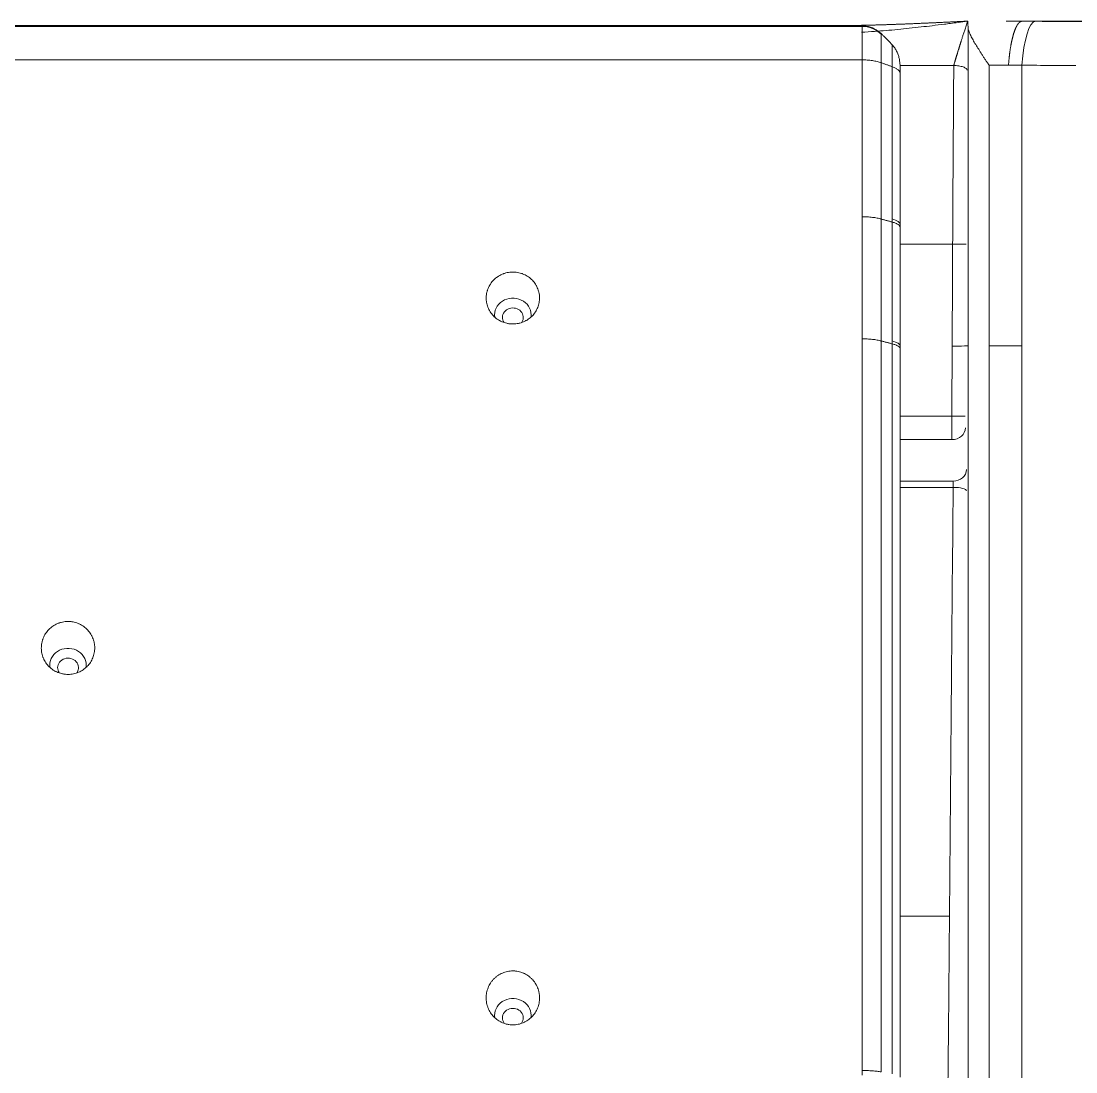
# Model space of a CAD drawing. Header units: millimetres. Extents: x 70151 to 230897, y 35202 to 113211.
# Drawn here: x 171917.25 to 171956.53, y 68757.68 to 68796.82 of the extents above; entities that cross this region are included whole.
import ezdxf

# ---------------------------------------------------------------- set-up
doc = ezdxf.new("R2010")
doc.units = ezdxf.units.MM
doc.header["$LTSCALE"] = 50
doc.layers.add('2-con', color=2, linetype='Continuous')
doc.layers.add('mark-B', color=2, linetype='Continuous', lineweight=20)

# ---------------------------------------------------------------- blocks, each defined once
blk = doc.blocks.new('무풍1way 일반')
at = {"layer": 'mark-B'}
for p, q in [((-442.515, -467.083), (-440.676, -467.083)), ((-442.515, -467.083), (-440.676, -467.083)), ((-442.652, -483.05), (-440.674, -483.05)), ((-442.652, -483.05), (-440.674, -483.05)), ((-442.649, -483.278), (-440.671, -483.278)), ((-442.649, -483.278), (-440.671, -483.278)), ((-442.606, -484.828), (-440.669, -484.828)), ((-442.606, -484.828), (-440.669, -484.828)), ((-442.603, -485.705), (-440.667, -485.705)), ((-442.603, -485.705), (-440.667, -485.705)), ((-443.207, -488.316), (-443.117, -488.317)), ((-443.207, -488.316), (-443.117, -488.317)), ((-440.679, -492.112), (-442.633, -492.112)), ((-440.679, -492.112), (-442.633, -492.112)), ((-442.673, -498.766), (-440.667, -498.766)), ((-442.673, -498.766), (-440.667, -498.766)), ((-439.258, -500.218), (-439.258, -500.239)), ((-439.258, -500.218), (439.258, -500.218)), ((-439.258, -500.239), (439.258, -500.239))]:
    blk.add_line(p, q, dxfattribs=at)
blk.add_arc((-439.258, -499.235), 1.004, 233.9129, 270, dxfattribs=at)
for centre, major_axis, ratio, start_param, end_param in [((-426.253, -463.291), (0.387, 0), 0.913545, 2.546164, 6.283185), ((-426.253, -463.291), (0.387, 0), 0.913545, 0, 0.595424), ((-426.253, -463.388), (-0.681, 0), 0.913545, 0, 3.286696), ((-426.253, -463.388), (-0.681, 0), 0.913545, 6.152808, 6.283185), ((-409.685, -476.335), (0.387, 0), 0.913545, 2.579156, 6.283185), ((-409.685, -476.335), (0.387, 0), 0.913545, 0, 0.552333), ((-409.685, -476.432), (-0.681, 0), 0.913545, 0, 3.280513), ((-409.685, -476.432), (-0.681, 0), 0.913545, 6.164688, 6.283185), ((-442.652, -482.924), (-0.502, 0.005), 0.251436, 0.018033, 1.573065), ((-442.652, -482.924), (-0.502, 0.005), 0.251436, 0.018033, 1.573065), ((-442.649, -483.721), (-0.502, -0.014), 0.882211, 4.687531, 6.246111), ((-442.649, -483.721), (-0.502, -0.014), 0.882211, 4.687531, 6.246111), ((-442.606, -485.271), (-0.502, -0.014), 0.882212, 4.687615, 6.246111), ((-442.606, -485.271), (-0.502, -0.014), 0.882212, 4.687615, 6.246111), ((-442.603, -485.71), (-0.502, 0.002), 0.008728, 4.712428, 6.265731), ((-442.603, -485.71), (-0.502, 0.002), 0.008728, 4.712428, 6.265731), ((-442.615, -488.319), (-0.502, 0.002), 0.008728, 4.71243, 6.265731), ((-442.615, -488.319), (-0.502, 0.002), 0.008728, 4.71243, 6.265731), ((-439.675, -488.316), (1.004, 0), 0.26578, 3.141593, 3.926986), ((-426.253, -489.476), (-0.681, 0), 0.913545, 0, 3.274619), ((-426.253, -489.476), (-0.681, 0), 0.913545, 6.175878, 6.283185), ((-426.253, -489.379), (0.387, 0), 0.913545, 2.611837, 6.283185), ((-426.253, -489.379), (0.387, 0), 0.913545, 0, 0.512863), ((-442.633, -492.116), (-0.502, 0.002), 0.008728, 4.712432, 6.265731), ((-442.633, -492.116), (-0.502, 0.002), 0.008728, 4.712432, 6.265731), ((-439.675, -492.848), (1.004, 0), 0.280106, 3.141593, 3.926984), ((-445.715, -498.1), (-0.008, -2.309), 0.227632, 0.014339, 1.276404), ((-445.715, -498.1), (-0.008, -2.309), 0.227632, 0.014339, 1.276404), ((-439.258, -499.235), (-0.591, -0.811), 0.756295, 6.065944, 6.283184), ((-439.258, -499.235), (1.004, 0.022), 0.979035, 3.906218, 4.691336)]:
    blk.add_ellipse(centre, major_axis=major_axis, ratio=ratio, start_param=start_param, end_param=end_param, dxfattribs=at)
for points, degree, knots in [([(-445.215, -488.316), (-445.215, -487.577), (-445.215, -486.837), (-445.215, -485.354), (-445.215, -484.612), (-445.215, -482.385), (-445.215, -480.897), (-445.215, -477.917), (-445.215, -475.677), (-445.215, -473.432), (-445.215, -471.934), (-445.215, -471.184), (-445.215, -468.933), (-445.215, -467.431), (-445.215, -465.174), (-445.215, -464.421), (-445.215, -462.914), (-445.215, -462.16), (-445.215, -460.652), (-445.215, -459.897), (-445.215, -458.387), (-445.215, -457.632), (-445.215, -455.367), (-445.215, -453.856), (-445.215, -450.834), (-445.215, -449.322), (-445.215, -446.297), (-445.215, -444.784), (-445.215, -440.244), (-445.215, -437.215), (-445.215, -431.154), (-445.215, -428.121), (-445.215, -423.569), (-445.215, -422.051), (-445.215, -419.774), (-445.215, -419.015), (-445.215, -417.496), (-445.215, -416.736), (-445.215, -415.977)], 3, [0, 0, 0, 0, 0.03125, 0.03125, 0.0625, 0.0625, 0.125, 0.125, 0.1875, 0.21875, 0.21875, 0.25, 0.25, 0.3125, 0.3125, 0.34375, 0.34375, 0.375, 0.375, 0.40625, 0.40625, 0.4375, 0.4375, 0.5, 0.5, 0.5625, 0.5625, 0.625, 0.625, 0.75, 0.75, 0.875, 0.875, 0.9375, 0.9375, 0.96875, 0.96875, 1, 1, 1, 1]), ([(-445.215, -488.316), (-445.215, -487.577), (-445.215, -486.837), (-445.215, -485.354), (-445.215, -484.612), (-445.215, -482.385), (-445.215, -480.897), (-445.215, -477.917), (-445.215, -475.677), (-445.215, -473.432), (-445.215, -471.934), (-445.215, -471.184), (-445.215, -468.933), (-445.215, -467.431), (-445.215, -465.174), (-445.215, -464.421), (-445.215, -462.914), (-445.215, -462.16), (-445.215, -460.652), (-445.215, -459.897), (-445.215, -458.387), (-445.215, -457.632), (-445.215, -455.367), (-445.215, -453.856), (-445.215, -450.834), (-445.215, -449.322), (-445.215, -446.297), (-445.215, -444.784), (-445.215, -440.244), (-445.215, -437.215), (-445.215, -431.154), (-445.215, -428.121), (-445.215, -423.569), (-445.215, -422.051), (-445.215, -419.774), (-445.215, -419.015), (-445.215, -417.496), (-445.215, -416.736), (-445.215, -415.977)], 3, [0, 0, 0, 0, 0.03125, 0.03125, 0.0625, 0.0625, 0.125, 0.125, 0.1875, 0.21875, 0.21875, 0.25, 0.25, 0.3125, 0.3125, 0.34375, 0.34375, 0.375, 0.375, 0.40625, 0.40625, 0.4375, 0.4375, 0.5, 0.5, 0.5625, 0.5625, 0.625, 0.625, 0.75, 0.75, 0.875, 0.875, 0.9375, 0.9375, 0.96875, 0.96875, 1, 1, 1, 1]), ([(-443.993, -488.316), (-443.993, -486.152), (-443.993, -483.982), (-443.993, -480.718), (-443.993, -479.629), (-443.993, -477.447), (-443.993, -476.354), (-443.993, -473.073), (-443.993, -470.881), (-443.993, -467.584), (-443.993, -466.484), (-443.993, -464.832), (-443.993, -464.281), (-443.993, -463.179), (-443.993, -462.627), (-443.993, -460.972), (-443.993, -459.868), (-443.993, -457.659), (-443.993, -456.554), (-443.993, -453.239), (-443.993, -451.028), (-443.993, -446.603), (-443.993, -444.39), (-443.993, -439.96), (-443.993, -437.744), (-443.993, -435.528)], 3, [0, 0, 0, 0, 0.125, 0.125, 0.1875, 0.1875, 0.25, 0.25, 0.375, 0.375, 0.4375, 0.4375, 0.46875, 0.46875, 0.5, 0.5, 0.5625, 0.5625, 0.625, 0.625, 0.75, 0.75, 0.875, 0.875, 1, 1, 1, 1]), ([(-443.993, -488.316), (-443.993, -486.152), (-443.993, -483.982), (-443.993, -480.718), (-443.993, -479.629), (-443.993, -477.447), (-443.993, -476.354), (-443.993, -473.073), (-443.993, -470.881), (-443.993, -467.584), (-443.993, -466.484), (-443.993, -464.832), (-443.993, -464.281), (-443.993, -463.179), (-443.993, -462.627), (-443.993, -460.972), (-443.993, -459.868), (-443.993, -457.659), (-443.993, -456.554), (-443.993, -453.239), (-443.993, -451.028), (-443.993, -446.603), (-443.993, -444.39), (-443.993, -439.96), (-443.993, -437.744), (-443.993, -435.528)], 3, [0, 0, 0, 0, 0.125, 0.125, 0.1875, 0.1875, 0.25, 0.25, 0.375, 0.375, 0.4375, 0.4375, 0.46875, 0.46875, 0.5, 0.5, 0.5625, 0.5625, 0.625, 0.625, 0.75, 0.75, 0.875, 0.875, 1, 1, 1, 1]), ([(-443.207, -435.562), (-443.207, -439.993), (-443.207, -444.421), (-443.207, -451.054), (-443.207, -453.265), (-443.206, -456.578), (-443.206, -457.682), (-443.207, -459.89), (-443.207, -460.994), (-443.207, -462.648), (-443.207, -463.199), (-443.207, -464.301), (-443.207, -464.851), (-443.207, -466.502), (-443.207, -467.602), (-443.207, -470.896), (-443.207, -473.087), (-443.207, -476.366), (-443.207, -477.458), (-443.207, -479.638), (-443.207, -480.727), (-443.207, -483.988), (-443.207, -486.155), (-443.207, -488.316)], 3, [0, 0, 0, 0, 0.25, 0.25, 0.375, 0.375, 0.4375, 0.4375, 0.5, 0.5, 0.53125, 0.53125, 0.5625, 0.5625, 0.625, 0.625, 0.75, 0.75, 0.8125, 0.8125, 0.875, 0.875, 1, 1, 1, 1]), ([(-443.207, -435.562), (-443.207, -439.993), (-443.207, -444.421), (-443.207, -451.054), (-443.207, -453.265), (-443.206, -456.578), (-443.206, -457.682), (-443.207, -459.89), (-443.207, -460.994), (-443.207, -462.648), (-443.207, -463.199), (-443.207, -464.301), (-443.207, -464.851), (-443.207, -466.502), (-443.207, -467.602), (-443.207, -470.896), (-443.207, -473.087), (-443.207, -476.366), (-443.207, -477.458), (-443.207, -479.638), (-443.207, -480.727), (-443.207, -483.988), (-443.207, -486.155), (-443.207, -488.316)], 3, [0, 0, 0, 0, 0.25, 0.25, 0.375, 0.375, 0.4375, 0.4375, 0.5, 0.5, 0.53125, 0.53125, 0.5625, 0.5625, 0.625, 0.625, 0.75, 0.75, 0.8125, 0.8125, 0.875, 0.875, 1, 1, 1, 1]), ([(-442.132, -439.242), (-442.153, -440.171), (-442.173, -441.134), (-442.212, -443.126), (-442.231, -444.154), (-442.268, -446.277), (-442.286, -447.371), (-442.308, -448.78), (-442.313, -449.064), (-442.319, -449.493), (-442.321, -449.637), (-442.325, -449.925), (-442.336, -450.646), (-442.346, -451.376), (-442.371, -453.143), (-442.386, -454.342), (-442.415, -456.78), (-442.429, -458.02), (-442.456, -460.539), (-442.469, -461.819), (-442.493, -464.42), (-442.505, -465.741), (-442.515, -467.083)], 3, [0, 0, 0, 0, 0.125, 0.125, 0.25, 0.25, 0.375, 0.375, 0.40625, 0.40625, 0.421875, 0.421875, 0.4375, 0.5, 0.5, 0.625, 0.625, 0.75, 0.75, 0.875, 0.875, 1, 1, 1, 1]), ([(-442.132, -439.242), (-442.153, -440.171), (-442.173, -441.134), (-442.212, -443.126), (-442.231, -444.154), (-442.268, -446.277), (-442.286, -447.371), (-442.308, -448.78), (-442.313, -449.064), (-442.319, -449.493), (-442.321, -449.637), (-442.325, -449.925), (-442.336, -450.646), (-442.346, -451.376), (-442.371, -453.143), (-442.386, -454.342), (-442.415, -456.78), (-442.429, -458.02), (-442.456, -460.539), (-442.469, -461.819), (-442.493, -464.42), (-442.505, -465.741), (-442.515, -467.083)], 3, [0, 0, 0, 0, 0.125, 0.125, 0.25, 0.25, 0.375, 0.375, 0.40625, 0.40625, 0.421875, 0.421875, 0.4375, 0.5, 0.5, 0.625, 0.625, 0.75, 0.75, 0.875, 0.875, 1, 1, 1, 1]), ([(-440.679, -461.076), (-440.679, -462.218), (-440.679, -463.358), (-440.679, -465.635), (-440.679, -466.773), (-440.679, -470.181), (-440.679, -472.448), (-440.679, -475.841), (-440.679, -476.97), (-440.679, -479.226), (-440.679, -480.352), (-440.679, -483.727), (-440.679, -485.97), (-440.679, -488.206)], 3, [0, 0, 0, 0, 0.125, 0.125, 0.25, 0.25, 0.5, 0.5, 0.625, 0.625, 0.75, 0.75, 1, 1, 1, 1]), ([(-440.385, -461.203), (-440.385, -462.347), (-440.385, -463.49), (-440.385, -465.773), (-440.385, -466.913), (-440.385, -470.329), (-440.385, -472.601), (-440.385, -477.134), (-440.385, -479.395), (-440.385, -483.905), (-440.385, -486.153), (-440.385, -488.395)], 3, [0, 0, 0, 0, 0.125, 0.125, 0.25, 0.25, 0.5, 0.5, 0.75, 0.75, 1, 1, 1, 1]), ([(-439.969, -488.505), (-439.969, -486.26), (-439.969, -484.009), (-439.969, -480.622), (-439.969, -479.492), (-439.969, -477.228), (-439.969, -474.962), (-439.969, -472.689), (-439.969, -470.414), (-439.969, -469.275), (-439.969, -465.854), (-439.969, -463.568), (-439.969, -461.278)], 3, [0, 0, 0, 0, 0.25, 0.25, 0.375, 0.375, 0.5, 0.625, 0.625, 0.75, 0.75, 1, 1, 1, 1]), ([(-439.259, -461.33), (-439.325, -461.33), (-439.391, -461.329), (-439.52, -461.325), (-439.583, -461.321), (-439.704, -461.312), (-439.763, -461.307), (-439.872, -461.294), (-439.923, -461.286), (-439.969, -461.278)], 3, [0, 0, 0, 0, 0.25, 0.25, 0.5, 0.5, 0.75, 0.75, 1, 1, 1, 1]), ([(-439.259, -461.33), (-439.259, -463.623), (-439.259, -465.911), (-439.259, -469.335), (-439.259, -470.475), (-439.259, -472.752), (-439.259, -475.027), (-439.259, -477.296), (-439.259, -479.562), (-439.259, -480.693), (-439.259, -484.083), (-439.259, -486.336), (-439.259, -488.583)], 3, [0, 0, 0, 0, 0.25, 0.25, 0.375, 0.375, 0.5, 0.625, 0.625, 0.75, 0.75, 1, 1, 1, 1]), ([(-427.246, -463.985), (-427.243, -463.92), (-427.234, -463.856), (-427.21, -463.762), (-427.201, -463.731), (-427.18, -463.669), (-427.167, -463.639), (-427.126, -463.55), (-427.093, -463.494), (-427.036, -463.415), (-427.016, -463.39), (-426.983, -463.353), (-426.972, -463.34), (-426.949, -463.317), (-426.937, -463.306), (-426.877, -463.25), (-426.825, -463.211), (-426.755, -463.168), (-426.741, -463.159), (-426.712, -463.143), (-426.697, -463.136), (-426.653, -463.114), (-426.622, -463.101), (-426.53, -463.068), (-426.466, -463.051), (-426.368, -463.036), (-426.335, -463.033), (-426.269, -463.03), (-426.203, -463.03), (-426.138, -463.036), (-426.088, -463.044), (-426.072, -463.047), (-426.039, -463.053), (-426.023, -463.057), (-425.943, -463.078), (-425.882, -463.1), (-425.808, -463.136), (-425.793, -463.144), (-425.764, -463.16), (-425.75, -463.168), (-425.708, -463.194), (-425.681, -463.212), (-425.603, -463.272), (-425.555, -463.316), (-425.467, -463.415), (-425.429, -463.468), (-425.38, -463.552), (-425.365, -463.581), (-425.345, -463.625), (-425.338, -463.64), (-425.326, -463.671), (-425.32, -463.686), (-425.293, -463.763), (-425.278, -463.826), (-425.266, -463.906), (-425.264, -463.922), (-425.261, -463.954), (-425.26, -463.971), (-425.258, -464.019), (-425.258, -464.052), (-425.263, -464.149), (-425.272, -464.213), (-425.295, -464.307), (-425.304, -464.339), (-425.326, -464.4), (-425.338, -464.43), (-425.379, -464.518), (-425.411, -464.575), (-425.469, -464.654), (-425.49, -464.68), (-425.533, -464.729), (-425.579, -464.775), (-425.629, -464.817), (-425.668, -464.847), (-425.681, -464.857), (-425.708, -464.875), (-425.722, -464.884), (-425.793, -464.927), (-425.851, -464.956), (-425.944, -464.99), (-425.975, -465), (-426.04, -465.016), (-426.072, -465.023), (-426.17, -465.038), (-426.236, -465.041), (-426.318, -465.037), (-426.335, -465.036), (-426.368, -465.032), (-426.417, -465.026), (-426.498, -465.01), (-426.561, -464.99), (-426.607, -464.973), (-426.622, -464.967), (-426.653, -464.954), (-426.668, -464.947), (-426.743, -464.911), (-426.798, -464.877), (-426.877, -464.818), (-426.902, -464.797), (-426.95, -464.752), (-426.973, -464.728), (-427.038, -464.655), (-427.076, -464.603), (-427.117, -464.532), (-427.125, -464.518), (-427.14, -464.489), (-427.162, -464.445), (-427.192, -464.37), (-427.211, -464.308), (-427.222, -464.26), (-427.226, -464.244), (-427.232, -464.212), (-427.235, -464.196), (-427.246, -464.115), (-427.25, -464.05), (-427.246, -463.985)], 3, [0, 0, 0, 0, 0.03125, 0.03125, 0.046875, 0.046875, 0.0625, 0.0625, 0.09375, 0.09375, 0.109375, 0.109375, 0.117187, 0.117187, 0.125, 0.125, 0.15625, 0.15625, 0.164062, 0.164062, 0.171875, 0.171875, 0.1875, 0.1875, 0.21875, 0.21875, 0.234375, 0.234375, 0.25, 0.265625, 0.265625, 0.273437, 0.273437, 0.28125, 0.28125, 0.3125, 0.3125, 0.320312, 0.320312, 0.328125, 0.328125, 0.34375, 0.34375, 0.375, 0.375, 0.40625, 0.40625, 0.421875, 0.421875, 0.429687, 0.429687, 0.4375, 0.4375, 0.46875, 0.46875, 0.476562, 0.476562, 0.484375, 0.484375, 0.5, 0.5, 0.53125, 0.53125, 0.546875, 0.546875, 0.5625, 0.5625, 0.59375, 0.59375, 0.609375, 0.609375, 0.625, 0.640625, 0.640625, 0.648437, 0.648437, 0.65625, 0.65625, 0.6875, 0.6875, 0.703125, 0.703125, 0.71875, 0.71875, 0.75, 0.75, 0.757812, 0.757812, 0.765625, 0.78125, 0.796875, 0.796875, 0.804687, 0.804687, 0.8125, 0.8125, 0.84375, 0.84375, 0.859375, 0.859375, 0.875, 0.875, 0.90625, 0.90625, 0.914062, 0.914062, 0.921875, 0.9375, 0.953125, 0.953125, 0.960937, 0.960937, 0.96875, 0.96875, 1, 1, 1, 1]), ([(-410.678, -477.029), (-410.676, -476.965), (-410.667, -476.901), (-410.644, -476.809), (-410.635, -476.778), (-410.614, -476.717), (-410.602, -476.687), (-410.561, -476.599), (-410.529, -476.544), (-410.472, -476.466), (-410.452, -476.441), (-410.409, -476.392), (-410.386, -476.369), (-410.314, -476.303), (-410.263, -476.264), (-410.179, -476.213), (-410.15, -476.197), (-410.091, -476.168), (-410.031, -476.143), (-409.969, -476.123), (-409.906, -476.107), (-409.874, -476.1), (-409.776, -476.085), (-409.71, -476.081), (-409.612, -476.085), (-409.579, -476.088), (-409.531, -476.094), (-409.514, -476.097), (-409.482, -476.103), (-409.466, -476.107), (-409.386, -476.126), (-409.324, -476.147), (-409.25, -476.182), (-409.235, -476.189), (-409.206, -476.204), (-409.192, -476.212), (-409.15, -476.237), (-409.122, -476.255), (-409.044, -476.312), (-408.995, -476.355), (-408.907, -476.451), (-408.868, -476.503), (-408.818, -476.585), (-408.803, -476.613), (-408.781, -476.657), (-408.775, -476.671), (-408.762, -476.701), (-408.756, -476.716), (-408.728, -476.792), (-408.712, -476.853), (-408.7, -476.932), (-408.698, -476.948), (-408.694, -476.98), (-408.693, -476.996), (-408.69, -477.044), (-408.69, -477.076), (-408.694, -477.172), (-408.703, -477.235), (-408.721, -477.313), (-408.725, -477.328), (-408.734, -477.359), (-408.749, -477.405), (-408.779, -477.479), (-408.809, -477.536), (-408.841, -477.591), (-408.859, -477.619), (-408.916, -477.697), (-408.959, -477.746), (-409.03, -477.811), (-409.055, -477.832), (-409.107, -477.871), (-409.134, -477.89), (-409.218, -477.941), (-409.276, -477.969), (-409.353, -477.998), (-409.368, -478.003), (-409.4, -478.013), (-409.416, -478.017), (-409.464, -478.03), (-409.496, -478.037), (-409.593, -478.052), (-409.658, -478.056), (-409.74, -478.053), (-409.757, -478.051), (-409.79, -478.049), (-409.839, -478.043), (-409.919, -478.028), (-409.982, -478.009), (-410.028, -477.993), (-410.044, -477.988), (-410.074, -477.975), (-410.09, -477.969), (-410.164, -477.934), (-410.22, -477.902), (-410.299, -477.844), (-410.324, -477.824), (-410.373, -477.781), (-410.396, -477.758), (-410.462, -477.687), (-410.501, -477.635), (-410.543, -477.567), (-410.551, -477.552), (-410.567, -477.524), (-410.589, -477.481), (-410.62, -477.407), (-410.639, -477.347), (-410.651, -477.3), (-410.655, -477.285), (-410.662, -477.253), (-410.665, -477.237), (-410.677, -477.158), (-410.681, -477.094), (-410.678, -477.029)], 3, [0, 0, 0, 0, 0.03125, 0.03125, 0.046875, 0.046875, 0.0625, 0.0625, 0.09375, 0.09375, 0.109375, 0.109375, 0.125, 0.125, 0.15625, 0.15625, 0.171875, 0.171875, 0.1875, 0.203125, 0.203125, 0.21875, 0.21875, 0.25, 0.25, 0.265625, 0.265625, 0.273437, 0.273437, 0.28125, 0.28125, 0.3125, 0.3125, 0.320312, 0.320312, 0.328125, 0.328125, 0.34375, 0.34375, 0.375, 0.375, 0.40625, 0.40625, 0.421875, 0.421875, 0.429687, 0.429687, 0.4375, 0.4375, 0.46875, 0.46875, 0.476562, 0.476562, 0.484375, 0.484375, 0.5, 0.5, 0.53125, 0.53125, 0.539062, 0.539062, 0.546875, 0.5625, 0.578125, 0.578125, 0.59375, 0.59375, 0.625, 0.625, 0.640625, 0.640625, 0.65625, 0.65625, 0.6875, 0.6875, 0.695313, 0.695313, 0.703125, 0.703125, 0.71875, 0.71875, 0.75, 0.75, 0.757813, 0.757813, 0.765625, 0.78125, 0.796875, 0.796875, 0.804688, 0.804688, 0.8125, 0.8125, 0.84375, 0.84375, 0.859375, 0.859375, 0.875, 0.875, 0.90625, 0.90625, 0.914063, 0.914063, 0.921875, 0.9375, 0.953125, 0.953125, 0.960938, 0.960938, 0.96875, 0.96875, 1, 1, 1, 1]), ([(-442.652, -483.05), (-442.652, -483.061), (-442.652, -483.072), (-442.653, -483.094), (-442.653, -483.106), (-442.653, -483.128), (-442.653, -483.139), (-442.653, -483.161), (-442.653, -483.171), (-442.653, -483.202), (-442.653, -483.221), (-442.651, -483.254), (-442.65, -483.267), (-442.649, -483.278)], 3, [0, 0, 0, 0, 0.125, 0.125, 0.25, 0.25, 0.375, 0.375, 0.5, 0.5, 0.75, 0.75, 1, 1, 1, 1]), ([(-442.652, -483.05), (-442.652, -483.061), (-442.652, -483.072), (-442.653, -483.094), (-442.653, -483.106), (-442.653, -483.128), (-442.653, -483.139), (-442.653, -483.161), (-442.653, -483.171), (-442.653, -483.202), (-442.653, -483.221), (-442.651, -483.254), (-442.65, -483.267), (-442.649, -483.278)], 3, [0, 0, 0, 0, 0.125, 0.125, 0.25, 0.25, 0.375, 0.375, 0.5, 0.5, 0.75, 0.75, 1, 1, 1, 1]), ([(-442.606, -484.828), (-442.606, -484.839), (-442.605, -484.85), (-442.605, -484.874), (-442.605, -484.887), (-442.605, -484.926), (-442.604, -484.954), (-442.604, -485.001), (-442.604, -485.016), (-442.604, -485.049), (-442.604, -485.066), (-442.603, -485.119), (-442.603, -485.193), (-442.603, -485.272), (-442.603, -485.334), (-442.603, -485.355), (-442.603, -485.397), (-442.603, -485.419), (-442.603, -485.483), (-442.603, -485.571), (-442.603, -485.66), (-442.603, -485.705)], 3, [0, 0, 0, 0, 0.0625, 0.0625, 0.125, 0.125, 0.25, 0.25, 0.3125, 0.3125, 0.375, 0.375, 0.5, 0.625, 0.625, 0.6875, 0.6875, 0.75, 0.75, 0.875, 1, 1, 1, 1]), ([(-442.606, -484.828), (-442.606, -484.839), (-442.605, -484.85), (-442.605, -484.874), (-442.605, -484.887), (-442.605, -484.926), (-442.604, -484.954), (-442.604, -485.001), (-442.604, -485.016), (-442.604, -485.049), (-442.604, -485.066), (-442.603, -485.119), (-442.603, -485.193), (-442.603, -485.272), (-442.603, -485.334), (-442.603, -485.355), (-442.603, -485.397), (-442.603, -485.419), (-442.603, -485.483), (-442.603, -485.571), (-442.603, -485.66), (-442.603, -485.705)], 3, [0, 0, 0, 0, 0.0625, 0.0625, 0.125, 0.125, 0.25, 0.25, 0.3125, 0.3125, 0.375, 0.375, 0.5, 0.625, 0.625, 0.6875, 0.6875, 0.75, 0.75, 0.875, 1, 1, 1, 1]), ([(-443.99, -498.776), (-443.991, -497.042), (-443.991, -495.303), (-443.993, -491.816), (-443.993, -490.069), (-443.993, -488.316)], 3, [0, 0, 0, 0, 0.5, 0.5, 1, 1, 1, 1]), ([(-443.99, -498.776), (-443.991, -497.042), (-443.991, -495.303), (-443.993, -491.816), (-443.993, -490.069), (-443.993, -488.316)], 3, [0, 0, 0, 0, 0.5, 0.5, 1, 1, 1, 1]), ([(-443.207, -488.316), (-443.207, -489.308), (-443.207, -490.298), (-443.207, -492.276), (-443.207, -493.264), (-443.208, -495.236), (-443.208, -496.221), (-443.208, -497.696), (-443.208, -498.188), (-443.208, -499.17), (-443.208, -499.66), (-443.208, -500.15)], 3, [0, 0, 0, 0, 0.25, 0.25, 0.5, 0.5, 0.75, 0.75, 0.875, 0.875, 1, 1, 1, 1]), ([(-443.207, -488.316), (-443.207, -489.308), (-443.207, -490.298), (-443.207, -492.276), (-443.207, -493.264), (-443.208, -495.236), (-443.208, -496.221), (-443.208, -497.696), (-443.208, -498.188), (-443.208, -499.17), (-443.208, -499.66), (-443.208, -500.15)], 3, [0, 0, 0, 0, 0.25, 0.25, 0.5, 0.5, 0.75, 0.75, 0.875, 0.875, 1, 1, 1, 1]), ([(-440.385, -488.395), (-440.431, -488.382), (-440.473, -488.369), (-440.546, -488.34), (-440.577, -488.324), (-440.628, -488.292), (-440.647, -488.275), (-440.673, -488.241), (-440.679, -488.224), (-440.679, -488.206)], 3, [0, 0, 0, 0, 0.25, 0.25, 0.5, 0.5, 0.75, 0.75, 1, 1, 1, 1]), ([(-439.259, -488.583), (-439.325, -488.583), (-439.39, -488.581), (-439.519, -488.574), (-439.583, -488.569), (-439.704, -488.556), (-439.762, -488.548), (-439.871, -488.528), (-439.923, -488.517), (-439.969, -488.505)], 3, [0, 0, 0, 0, 0.25, 0.25, 0.5, 0.5, 0.75, 0.75, 1, 1, 1, 1]), ([(-427.246, -490.073), (-427.244, -490.01), (-427.236, -489.947), (-427.214, -489.856), (-427.205, -489.825), (-427.185, -489.765), (-427.173, -489.736), (-427.133, -489.649), (-427.101, -489.595), (-427.045, -489.517), (-427.025, -489.492), (-426.982, -489.444), (-426.959, -489.421), (-426.888, -489.356), (-426.837, -489.318), (-426.768, -489.275), (-426.754, -489.267), (-426.725, -489.251), (-426.682, -489.229), (-426.607, -489.197), (-426.545, -489.178), (-426.498, -489.165), (-426.482, -489.161), (-426.45, -489.154), (-426.434, -489.151), (-426.353, -489.138), (-426.288, -489.134), (-426.19, -489.137), (-426.157, -489.139), (-426.108, -489.145), (-426.092, -489.148), (-426.06, -489.154), (-426.044, -489.157), (-425.964, -489.175), (-425.903, -489.195), (-425.828, -489.228), (-425.813, -489.235), (-425.784, -489.25), (-425.77, -489.257), (-425.727, -489.281), (-425.7, -489.298), (-425.621, -489.354), (-425.572, -489.395), (-425.505, -489.465), (-425.484, -489.49), (-425.444, -489.54), (-425.407, -489.591), (-425.376, -489.647), (-425.347, -489.703), (-425.334, -489.733), (-425.3, -489.821), (-425.283, -489.882), (-425.27, -489.959), (-425.268, -489.975), (-425.264, -490.006), (-425.262, -490.022), (-425.259, -490.07), (-425.258, -490.101), (-425.261, -490.195), (-425.27, -490.258), (-425.288, -490.335), (-425.292, -490.35), (-425.301, -490.38), (-425.315, -490.426), (-425.344, -490.499), (-425.374, -490.555), (-425.398, -490.596), (-425.406, -490.61), (-425.423, -490.636), (-425.433, -490.649), (-425.48, -490.714), (-425.522, -490.762), (-425.593, -490.827), (-425.618, -490.847), (-425.656, -490.877), (-425.67, -490.886), (-425.697, -490.904), (-425.71, -490.913), (-425.779, -490.955), (-425.837, -490.984), (-425.914, -491.012), (-425.929, -491.017), (-425.96, -491.027), (-425.976, -491.032), (-426.024, -491.044), (-426.056, -491.051), (-426.152, -491.067), (-426.217, -491.071), (-426.299, -491.069), (-426.316, -491.068), (-426.348, -491.065), (-426.397, -491.06), (-426.477, -491.046), (-426.54, -491.029), (-426.587, -491.014), (-426.602, -491.008), (-426.633, -490.997), (-426.648, -490.99), (-426.722, -490.958), (-426.779, -490.926), (-426.858, -490.871), (-426.883, -490.851), (-426.933, -490.809), (-426.956, -490.787), (-427.023, -490.718), (-427.062, -490.668), (-427.105, -490.601), (-427.114, -490.587), (-427.129, -490.559), (-427.152, -490.517), (-427.184, -490.445), (-427.204, -490.385), (-427.217, -490.34), (-427.221, -490.324), (-427.227, -490.294), (-427.231, -490.278), (-427.244, -490.2), (-427.248, -490.137), (-427.246, -490.073)], 3, [0, 0, 0, 0, 0.03125, 0.03125, 0.046875, 0.046875, 0.0625, 0.0625, 0.09375, 0.09375, 0.109375, 0.109375, 0.125, 0.125, 0.15625, 0.15625, 0.164062, 0.164062, 0.171875, 0.1875, 0.203125, 0.203125, 0.210937, 0.210937, 0.21875, 0.21875, 0.25, 0.25, 0.265625, 0.265625, 0.273437, 0.273437, 0.28125, 0.28125, 0.3125, 0.3125, 0.320312, 0.320312, 0.328125, 0.328125, 0.34375, 0.34375, 0.375, 0.375, 0.390625, 0.390625, 0.40625, 0.421875, 0.421875, 0.4375, 0.4375, 0.46875, 0.46875, 0.476562, 0.476562, 0.484375, 0.484375, 0.5, 0.5, 0.53125, 0.53125, 0.539062, 0.539062, 0.546875, 0.5625, 0.578125, 0.578125, 0.585937, 0.585937, 0.59375, 0.59375, 0.625, 0.625, 0.640625, 0.640625, 0.648437, 0.648437, 0.65625, 0.65625, 0.6875, 0.6875, 0.695312, 0.695312, 0.703125, 0.703125, 0.71875, 0.71875, 0.75, 0.75, 0.757812, 0.757812, 0.765625, 0.78125, 0.796875, 0.796875, 0.804687, 0.804687, 0.8125, 0.8125, 0.84375, 0.84375, 0.859375, 0.859375, 0.875, 0.875, 0.90625, 0.90625, 0.914062, 0.914062, 0.921875, 0.9375, 0.953125, 0.953125, 0.960937, 0.960937, 0.96875, 0.96875, 1, 1, 1, 1]), ([(-442.633, -492.112), (-442.636, -492.668), (-442.639, -493.225), (-442.643, -494.059), (-442.645, -494.336), (-442.648, -494.892), (-442.65, -495.17), (-442.659, -496.558), (-442.667, -497.664), (-442.675, -498.766)], 3, [0, 0, 0, 0, 0.25, 0.25, 0.375, 0.375, 0.5, 0.5, 1, 1, 1, 1]), ([(-442.633, -492.112), (-442.636, -492.668), (-442.639, -493.225), (-442.643, -494.059), (-442.645, -494.336), (-442.648, -494.892), (-442.65, -495.17), (-442.659, -496.558), (-442.667, -497.664), (-442.675, -498.766)], 3, [0, 0, 0, 0, 0.25, 0.25, 0.375, 0.375, 0.5, 0.5, 1, 1, 1, 1]), ([(-440.385, -492.93), (-440.431, -492.917), (-440.473, -492.903), (-440.546, -492.872), (-440.577, -492.856), (-440.628, -492.822), (-440.647, -492.804), (-440.672, -492.768), (-440.679, -492.75), (-440.679, -492.732)], 3, [0, 0, 0, 0, 0.25, 0.25, 0.5, 0.5, 0.75, 0.75, 1, 1, 1, 1]), ([(-439.259, -493.129), (-439.325, -493.129), (-439.39, -493.127), (-439.519, -493.12), (-439.582, -493.114), (-439.704, -493.1), (-439.762, -493.092), (-439.871, -493.071), (-439.922, -493.06), (-439.969, -493.047)], 3, [0, 0, 0, 0, 0.25, 0.25, 0.5, 0.5, 0.75, 0.75, 1, 1, 1, 1]), ([(-440.385, -498.717), (-440.431, -498.7), (-440.473, -498.682), (-440.546, -498.643), (-440.577, -498.622), (-440.627, -498.579), (-440.647, -498.557), (-440.672, -498.511), (-440.679, -498.488), (-440.679, -498.464)], 3, [0, 0, 0, 0, 0.25, 0.25, 0.5, 0.5, 0.75, 0.75, 1, 1, 1, 1]), ([(-440.384, -499.531), (-440.418, -499.495), (-440.448, -499.458), (-440.502, -499.38), (-440.526, -499.339), (-440.558, -499.275), (-440.568, -499.254), (-440.586, -499.209), (-440.595, -499.187), (-440.618, -499.12), (-440.643, -499.029), (-440.658, -498.937), (-440.669, -498.843), (-440.672, -498.796), (-440.677, -498.701), (-440.678, -498.654), (-440.679, -498.56), (-440.679, -498.512), (-440.679, -498.465)], 3, [0, 0, 0, 0, 0.125, 0.125, 0.25, 0.25, 0.3125, 0.3125, 0.375, 0.375, 0.5, 0.625, 0.625, 0.75, 0.75, 0.875, 0.875, 1, 1, 1, 1]), ([(-447.224, -498.764), (-446.937, -498.765), (-446.649, -498.766), (-446.347, -498.767), (-446.332, -498.767), (-445.95, -498.769), (-445.582, -498.77), (-445.215, -498.772)], 3, [0, 0, 0, 0, 0.428884, 0.428884, 0.451176, 0.451176, 1, 1, 1, 1]), ([(-447.224, -498.764), (-446.937, -498.765), (-446.649, -498.766), (-446.347, -498.767), (-446.332, -498.767), (-445.95, -498.769), (-445.582, -498.77), (-445.215, -498.772)], 3, [0, 0, 0, 0, 0.428884, 0.428884, 0.451176, 0.451176, 1, 1, 1, 1]), ([(-445.215, -500.411), (-445.213, -500.411), (-445.209, -500.41), (-445.203, -500.41), (-445.198, -500.409), (-445.192, -500.407), (-445.186, -500.406), (-445.181, -500.404), (-445.175, -500.402), (-445.169, -500.399), (-445.163, -500.397), (-445.157, -500.393), (-445.151, -500.39), (-445.145, -500.386), (-445.139, -500.382), (-445.133, -500.378), (-445.126, -500.373), (-445.12, -500.368), (-445.114, -500.362), (-445.107, -500.356), (-445.101, -500.35), (-445.095, -500.343), (-445.088, -500.336), (-445.082, -500.328), (-445.075, -500.32), (-445.069, -500.312), (-445.062, -500.303), (-445.056, -500.294), (-445.049, -500.284), (-445.042, -500.273), (-445.036, -500.263), (-445.029, -500.252), (-445.022, -500.24), (-445.016, -500.228), (-445.009, -500.215), (-445.002, -500.202), (-444.996, -500.188), (-444.989, -500.174), (-444.982, -500.159), (-444.975, -500.144), (-444.969, -500.128), (-444.962, -500.112), (-444.955, -500.095), (-444.949, -500.078), (-444.942, -500.06), (-444.935, -500.041), (-444.928, -500.022), (-444.922, -500.003), (-444.915, -499.982), (-444.909, -499.962), (-444.902, -499.94), (-444.895, -499.918), (-444.889, -499.896), (-444.882, -499.872), (-444.876, -499.849), (-444.87, -499.824), (-444.863, -499.799), (-444.857, -499.774), (-444.851, -499.748), (-444.845, -499.721), (-444.838, -499.693), (-444.832, -499.665), (-444.826, -499.637), (-444.821, -499.608), (-444.815, -499.578), (-444.809, -499.547), (-444.803, -499.516), (-444.798, -499.485), (-444.792, -499.452), (-444.787, -499.42), (-444.781, -499.386), (-444.776, -499.352), (-444.771, -499.317), (-444.766, -499.282), (-444.761, -499.246), (-444.757, -499.21), (-444.752, -499.173), (-444.748, -499.135), (-444.743, -499.097), (-444.739, -499.059), (-444.735, -499.02), (-444.731, -498.98), (-444.727, -498.94), (-444.723, -498.899), (-444.72, -498.858), (-444.717, -498.816), (-444.715, -498.788), (-444.714, -498.774)], 3, [0, 0, 0, 0, 0.008326, 0.016735, 0.025225, 0.033796, 0.04245, 0.051186, 0.060003, 0.068903, 0.077884, 0.086947, 0.096092, 0.105319, 0.114628, 0.124018, 0.133491, 0.143045, 0.152681, 0.162399, 0.172199, 0.182081, 0.192045, 0.20209, 0.212218, 0.222427, 0.232718, 0.243091, 0.253546, 0.264083, 0.274701, 0.285402, 0.296184, 0.307048, 0.317994, 0.329022, 0.340132, 0.351324, 0.362597, 0.373953, 0.38539, 0.396909, 0.40851, 0.420193, 0.431958, 0.443804, 0.455733, 0.467743, 0.479835, 0.492009, 0.504265, 0.516603, 0.529022, 0.541524, 0.554107, 0.566773, 0.57952, 0.592349, 0.605259, 0.618252, 0.631327, 0.644483, 0.657721, 0.671042, 0.684444, 0.697927, 0.711493, 0.725141, 0.73887, 0.752682, 0.766575, 0.78055, 0.794607, 0.808746, 0.822966, 0.837269, 0.851653, 0.86612, 0.880668, 0.895298, 0.91001, 0.924803, 0.939679, 0.954636, 0.969676, 0.984797, 1, 1, 1, 1]), ([(-445.215, -500.411), (-445.213, -500.411), (-445.209, -500.41), (-445.203, -500.41), (-445.198, -500.409), (-445.192, -500.407), (-445.186, -500.406), (-445.181, -500.404), (-445.175, -500.402), (-445.169, -500.399), (-445.163, -500.397), (-445.157, -500.393), (-445.151, -500.39), (-445.145, -500.386), (-445.139, -500.382), (-445.133, -500.378), (-445.126, -500.373), (-445.12, -500.368), (-445.114, -500.362), (-445.107, -500.356), (-445.101, -500.35), (-445.095, -500.343), (-445.088, -500.336), (-445.082, -500.328), (-445.075, -500.32), (-445.069, -500.312), (-445.062, -500.303), (-445.056, -500.294), (-445.049, -500.284), (-445.042, -500.273), (-445.036, -500.263), (-445.029, -500.252), (-445.022, -500.24), (-445.016, -500.228), (-445.009, -500.215), (-445.002, -500.202), (-444.996, -500.188), (-444.989, -500.174), (-444.982, -500.159), (-444.975, -500.144), (-444.969, -500.128), (-444.962, -500.112), (-444.955, -500.095), (-444.949, -500.078), (-444.942, -500.06), (-444.935, -500.041), (-444.928, -500.022), (-444.922, -500.003), (-444.915, -499.982), (-444.909, -499.962), (-444.902, -499.94), (-444.895, -499.918), (-444.889, -499.896), (-444.882, -499.872), (-444.876, -499.849), (-444.87, -499.824), (-444.863, -499.799), (-444.857, -499.774), (-444.851, -499.748), (-444.845, -499.721), (-444.838, -499.693), (-444.832, -499.665), (-444.826, -499.637), (-444.821, -499.608), (-444.815, -499.578), (-444.809, -499.547), (-444.803, -499.516), (-444.798, -499.485), (-444.792, -499.452), (-444.787, -499.42), (-444.781, -499.386), (-444.776, -499.352), (-444.771, -499.317), (-444.766, -499.282), (-444.761, -499.246), (-444.757, -499.21), (-444.752, -499.173), (-444.748, -499.135), (-444.743, -499.097), (-444.739, -499.059), (-444.735, -499.02), (-444.731, -498.98), (-444.727, -498.94), (-444.723, -498.899), (-444.72, -498.858), (-444.717, -498.816), (-444.715, -498.788), (-444.714, -498.774)], 3, [0, 0, 0, 0, 0.008326, 0.016735, 0.025225, 0.033796, 0.04245, 0.051186, 0.060003, 0.068903, 0.077884, 0.086947, 0.096092, 0.105319, 0.114628, 0.124018, 0.133491, 0.143045, 0.152681, 0.162399, 0.172199, 0.182081, 0.192045, 0.20209, 0.212218, 0.222427, 0.232718, 0.243091, 0.253546, 0.264083, 0.274701, 0.285402, 0.296184, 0.307048, 0.317994, 0.329022, 0.340132, 0.351324, 0.362597, 0.373953, 0.38539, 0.396909, 0.40851, 0.420193, 0.431958, 0.443804, 0.455733, 0.467743, 0.479835, 0.492009, 0.504265, 0.516603, 0.529022, 0.541524, 0.554107, 0.566773, 0.57952, 0.592349, 0.605259, 0.618252, 0.631327, 0.644483, 0.657721, 0.671042, 0.684444, 0.697927, 0.711493, 0.725141, 0.73887, 0.752682, 0.766575, 0.78055, 0.794607, 0.808746, 0.822966, 0.837269, 0.851653, 0.86612, 0.880668, 0.895298, 0.91001, 0.924803, 0.939679, 0.954636, 0.969676, 0.984797, 1, 1, 1, 1]), ([(-443.208, -500.15), (-443.215, -500.11), (-443.228, -500.067), (-443.262, -499.975), (-443.283, -499.927), (-443.321, -499.85), (-443.334, -499.824), (-443.362, -499.77), (-443.377, -499.743), (-443.423, -499.66), (-443.456, -499.603), (-443.526, -499.487), (-443.564, -499.427), (-443.641, -499.304), (-443.682, -499.241), (-443.745, -499.145), (-443.766, -499.112), (-443.81, -499.046), (-443.853, -498.98), (-443.91, -498.896), (-443.949, -498.836), (-443.967, -498.811), (-443.978, -498.793), (-443.984, -498.785), (-443.99, -498.776)], 3, [0, 0, 0, 0, 0.125, 0.125, 0.25, 0.25, 0.3125, 0.3125, 0.375, 0.375, 0.5, 0.5, 0.625, 0.625, 0.75, 0.75, 0.8125, 0.8125, 0.875, 0.9375, 0.96875, 0.984375, 0.984375, 1, 1, 1, 1]), ([(-443.208, -500.15), (-443.215, -500.11), (-443.228, -500.067), (-443.262, -499.975), (-443.283, -499.927), (-443.321, -499.85), (-443.334, -499.824), (-443.362, -499.77), (-443.377, -499.743), (-443.423, -499.66), (-443.456, -499.603), (-443.526, -499.487), (-443.564, -499.427), (-443.641, -499.304), (-443.682, -499.241), (-443.745, -499.145), (-443.766, -499.112), (-443.81, -499.046), (-443.853, -498.98), (-443.91, -498.896), (-443.949, -498.836), (-443.967, -498.811), (-443.978, -498.793), (-443.984, -498.785), (-443.99, -498.776)], 3, [0, 0, 0, 0, 0.125, 0.125, 0.25, 0.25, 0.3125, 0.3125, 0.375, 0.375, 0.5, 0.5, 0.625, 0.625, 0.75, 0.75, 0.8125, 0.8125, 0.875, 0.9375, 0.96875, 0.984375, 0.984375, 1, 1, 1, 1]), ([(-442.673, -498.766), (-442.677, -498.78), (-442.686, -498.808), (-442.698, -498.848), (-442.71, -498.889), (-442.722, -498.929), (-442.734, -498.968), (-442.745, -499.007), (-442.757, -499.046), (-442.769, -499.085), (-442.78, -499.122), (-442.792, -499.16), (-442.803, -499.197), (-442.814, -499.233), (-442.825, -499.27), (-442.836, -499.305), (-442.847, -499.341), (-442.858, -499.376), (-442.869, -499.41), (-442.879, -499.444), (-442.89, -499.478), (-442.9, -499.511), (-442.911, -499.544), (-442.921, -499.576), (-442.931, -499.609), (-442.942, -499.644), (-442.954, -499.682), (-442.967, -499.726), (-442.982, -499.775), (-442.999, -499.828), (-443.017, -499.886), (-443.037, -499.947), (-443.059, -500.013), (-443.082, -500.083), (-443.107, -500.159), (-443.133, -500.241), (-443.161, -500.327), (-443.181, -500.387), (-443.191, -500.418)], 3, [0, 0, 0, 0, 0.023917, 0.047641, 0.071171, 0.094506, 0.117643, 0.140582, 0.163322, 0.185862, 0.208201, 0.230339, 0.252277, 0.274014, 0.295552, 0.31689, 0.33803, 0.358973, 0.37972, 0.400273, 0.420635, 0.440807, 0.460791, 0.480591, 0.500209, 0.520306, 0.543917, 0.570849, 0.600897, 0.633847, 0.669492, 0.707621, 0.748156, 0.791877, 0.838921, 0.88929, 0.942983, 1, 1, 1, 1]), ([(-442.689, -498.82), (-442.693, -498.833), (-442.701, -498.86), (-442.713, -498.9), (-442.725, -498.939), (-442.737, -498.978), (-442.748, -499.017), (-442.76, -499.055), (-442.771, -499.092), (-442.782, -499.13), (-442.794, -499.166), (-442.805, -499.203), (-442.816, -499.239), (-442.827, -499.275), (-442.838, -499.31), (-442.848, -499.344), (-442.859, -499.379), (-442.87, -499.413), (-442.88, -499.446), (-442.89, -499.48), (-442.901, -499.512), (-442.911, -499.545), (-442.921, -499.577), (-442.931, -499.609), (-442.942, -499.644), (-442.954, -499.682), (-442.967, -499.726), (-442.982, -499.775), (-442.999, -499.828), (-443.017, -499.886), (-443.037, -499.947), (-443.059, -500.013), (-443.082, -500.083), (-443.107, -500.159), (-443.133, -500.241), (-443.161, -500.327), (-443.181, -500.387), (-443.191, -500.418)], 3, [0, 0, 0, 0, 0.024092, 0.047988, 0.071688, 0.095189, 0.118491, 0.141593, 0.164493, 0.187192, 0.20969, 0.231986, 0.254082, 0.275976, 0.297671, 0.319166, 0.340464, 0.361566, 0.382473, 0.403188, 0.423713, 0.444049, 0.4642, 0.484169, 0.50491, 0.529279, 0.557076, 0.588088, 0.622096, 0.658884, 0.698238, 0.740074, 0.785197, 0.833751, 0.885737, 0.941153, 1, 1, 1, 1]), ([(-442.675, -498.766), (-442.704, -498.765), (-442.735, -498.763), (-442.796, -498.756), (-442.827, -498.752), (-442.888, -498.743), (-442.918, -498.737), (-442.975, -498.724), (-443.002, -498.716), (-443.051, -498.7), (-443.073, -498.691), (-443.11, -498.672), (-443.126, -498.662), (-443.151, -498.642), (-443.161, -498.632), (-443.173, -498.613), (-443.176, -498.603), (-443.177, -498.593)], 3, [0, 0, 0, 0, 0.125, 0.125, 0.25, 0.25, 0.375, 0.375, 0.5, 0.5, 0.625, 0.625, 0.75, 0.75, 0.875, 0.875, 1, 1, 1, 1]), ([(-442.675, -498.766), (-442.704, -498.765), (-442.735, -498.763), (-442.796, -498.756), (-442.827, -498.752), (-442.888, -498.743), (-442.918, -498.737), (-442.975, -498.724), (-443.002, -498.716), (-443.051, -498.7), (-443.073, -498.691), (-443.11, -498.672), (-443.126, -498.662), (-443.151, -498.642), (-443.161, -498.632), (-443.173, -498.613), (-443.176, -498.603), (-443.177, -498.593)], 3, [0, 0, 0, 0, 0.125, 0.125, 0.25, 0.25, 0.375, 0.375, 0.5, 0.5, 0.625, 0.625, 0.75, 0.75, 0.875, 0.875, 1, 1, 1, 1]), ([(-442.673, -498.766), (-442.676, -498.775), (-442.681, -498.793), (-442.687, -498.811), (-442.689, -498.82)], 3, [0, 0, 0, 0, 0.501304, 1, 1, 1, 1]), ([(-440.385, -498.717), (-440.385, -498.72), (-440.385, -498.723), (-440.385, -498.73), (-440.385, -498.74), (-440.385, -498.762), (-440.385, -498.808), (-440.385, -498.845), (-440.385, -498.919), (-440.385, -498.966), (-440.385, -499.034), (-440.385, -499.056), (-440.384, -499.1), (-440.384, -499.121), (-440.384, -499.182), (-440.384, -499.258), (-440.385, -499.324), (-440.385, -499.369), (-440.385, -499.383), (-440.385, -499.41), (-440.385, -499.422), (-440.385, -499.457), (-440.385, -499.476), (-440.385, -499.501), (-440.385, -499.508), (-440.384, -499.521), (-440.384, -499.526), (-440.384, -499.531)], 3, [0, 0, 0, 0, 0.007812, 0.007812, 0.015625, 0.03125, 0.0625, 0.125, 0.125, 0.25, 0.25, 0.3125, 0.3125, 0.375, 0.375, 0.5, 0.625, 0.625, 0.6875, 0.6875, 0.75, 0.75, 0.875, 0.875, 0.9375, 0.9375, 1, 1, 1, 1]), ([(-439.259, -498.973), (-439.324, -498.973), (-439.39, -498.97), (-439.519, -498.96), (-439.582, -498.953), (-439.704, -498.935), (-439.762, -498.923), (-439.871, -498.897), (-439.922, -498.882), (-439.969, -498.865)], 3, [0, 0, 0, 0, 0.25, 0.25, 0.5, 0.5, 0.75, 0.75, 1, 1, 1, 1]), ([(-439.968, -499.931), (-439.968, -499.916), (-439.968, -499.897), (-439.969, -499.851), (-439.969, -499.824), (-439.969, -499.777), (-439.969, -499.752), (-439.968, -499.725), (-439.968, -499.706), (-439.968, -499.697), (-439.968, -499.648), (-439.968, -499.562), (-439.968, -499.463), (-439.968, -499.384), (-439.968, -499.357), (-439.968, -499.315), (-439.968, -499.301), (-439.968, -499.272), (-439.968, -499.258), (-439.968, -499.185), (-439.969, -499.124), (-439.969, -499.03), (-439.969, -498.982), (-439.969, -498.924), (-439.969, -498.895), (-439.969, -498.88), (-439.969, -498.874), (-439.969, -498.87), (-439.969, -498.868), (-439.969, -498.866)], 3, [0, 0, 0, 0, 0.125, 0.125, 0.25, 0.25, 0.3125, 0.34375, 0.34375, 0.375, 0.375, 0.5, 0.625, 0.625, 0.6875, 0.6875, 0.71875, 0.71875, 0.75, 0.75, 0.875, 0.875, 0.9375, 0.96875, 0.984375, 0.992187, 0.996094, 0.996094, 1, 1, 1, 1]), ([(-439.259, -498.971), (-439.259, -499.01), (-439.259, -499.049), (-439.259, -499.125), (-439.259, -499.163), (-439.259, -499.273), (-439.258, -499.344), (-439.258, -499.43), (-439.258, -499.447), (-439.258, -499.48), (-439.258, -499.497), (-439.258, -499.546), (-439.258, -499.578), (-439.258, -499.67), (-439.258, -499.786), (-439.258, -499.886), (-439.258, -499.943), (-439.258, -499.955), (-439.258, -499.977), (-439.259, -500.009), (-439.259, -500.038), (-439.259, -500.093), (-439.259, -500.124), (-439.258, -500.178), (-439.258, -500.2), (-439.258, -500.218)], 3, [0, 0, 0, 0, 0.0625, 0.0625, 0.125, 0.125, 0.25, 0.25, 0.28125, 0.28125, 0.3125, 0.3125, 0.375, 0.375, 0.5, 0.625, 0.625, 0.65625, 0.65625, 0.6875, 0.75, 0.75, 0.875, 0.875, 1, 1, 1, 1]), ([(-443.191, -500.413), (-443.074, -500.398), (-442.86, -500.37), (-442.571, -500.333), (-442.248, -500.292), (-441.885, -500.248), (-441.447, -500.196), (-441.023, -500.149), (-440.586, -500.104), (-440.158, -500.066), (-439.708, -500.031), (-439.405, -500.012), (-439.244, -500.003)], 3, [0, 0, 0, 0, 0.089622, 0.162942, 0.219959, 0.335958, 0.439674, 0.553022, 0.658944, 0.770969, 0.877655, 1, 1, 1, 1]), ([(-443.191, -500.413), (-443.074, -500.398), (-442.86, -500.37), (-442.571, -500.333), (-442.248, -500.292), (-441.885, -500.248), (-441.447, -500.196), (-441.023, -500.149), (-440.586, -500.104), (-440.158, -500.066), (-439.708, -500.031), (-439.405, -500.012), (-439.244, -500.003)], 3, [0, 0, 0, 0, 0.089622, 0.162942, 0.219959, 0.335958, 0.439674, 0.553022, 0.658944, 0.770969, 0.877655, 1, 1, 1, 1]), ([(-445.715, -500.409), (-446.05, -500.408), (-446.385, -500.407), (-446.753, -500.406), (-446.786, -500.406), (-447.12, -500.405), (-447.423, -500.404), (-447.725, -500.403)], 3, [0, 0, 0, 0, 0.5, 0.5, 0.548831, 0.548831, 1, 1, 1, 1]), ([(-445.715, -500.409), (-446.05, -500.408), (-446.385, -500.407), (-446.753, -500.406), (-446.786, -500.406), (-447.12, -500.405), (-447.423, -500.404), (-447.725, -500.403)], 3, [0, 0, 0, 0, 0.5, 0.5, 0.548831, 0.548831, 1, 1, 1, 1]), ([(-445.215, -500.418), (-445.633, -500.418), (-446.051, -500.418), (-446.888, -500.418), (-447.306, -500.418), (-447.725, -500.418)], 3, [0, 0, 0, 0, 0.5, 0.5, 1, 1, 1, 1]), ([(-445.215, -500.418), (-445.633, -500.418), (-446.051, -500.418), (-446.888, -500.418), (-447.306, -500.418), (-447.725, -500.418)], 3, [0, 0, 0, 0, 0.5, 0.5, 1, 1, 1, 1]), ([(-443.208, -500.15), (-443.207, -500.192), (-443.206, -500.23), (-443.204, -500.279), (-443.203, -500.294), (-443.202, -500.322), (-443.201, -500.334), (-443.199, -500.368), (-443.196, -500.403), (-443.192, -500.416), (-443.191, -500.417)], 3, [0, 0, 0, 0, 0.25, 0.25, 0.375, 0.375, 0.5, 0.5, 0.75, 1, 1, 1, 1]), ([(-443.208, -500.15), (-443.207, -500.192), (-443.206, -500.23), (-443.204, -500.279), (-443.203, -500.294), (-443.202, -500.322), (-443.201, -500.334), (-443.199, -500.368), (-443.196, -500.403), (-443.192, -500.416), (-443.191, -500.417)], 3, [0, 0, 0, 0, 0.25, 0.25, 0.375, 0.375, 0.5, 0.5, 0.75, 1, 1, 1, 1]), ([(443.19, -500.416), (442.614, -500.392), (442.325, -500.381), (441.845, -500.362), (441.459, -500.347), (440.998, -500.33), (440.594, -500.316), (440.141, -500.301), (439.728, -500.29), (438.805, -500.264), (437.997, -500.254), (437.552, -500.248), (437.131, -500.248), (437.037, -500.248), (436.729, -500.248), (436.637, -500.248), (436.451, -500.248), (432.803, -500.248), (422.416, -500.248), (401.641, -500.248), (360.092, -500.248), (276.994, -500.248), (221.595, -500.248), (221.531, -500.248), (0, -500.248), (-110.798, -500.248), (-276.994, -500.248), (-360.092, -500.248), (-401.641, -500.248), (-422.416, -500.248), (-432.803, -500.248), (-437.131, -500.248), (-437.997, -500.248), (-438.124, -500.248), (-438.213, -500.248), (-438.324, -500.248), (-438.64, -500.25), (-438.863, -500.253), (-439.279, -500.259), (-439.728, -500.271), (-440.14, -500.282), (-440.594, -500.299), (-440.997, -500.314), (-441.459, -500.334), (-441.844, -500.351), (-442.325, -500.374), (-442.613, -500.387), (-443.191, -500.416)], 2, [0, 0, 0, 0.000977, 0.000977, 0.001953, 0.001953, 0.00293, 0.00293, 0.003906, 0.003906, 0.005859, 0.005859, 0.006836, 0.006836, 0.007115, 0.007394, 0.007394, 0.007812, 0.015625, 0.03125, 0.0625, 0.125, 0.25, 0.25, 0.5, 0.5, 0.75, 0.875, 0.9375, 0.96875, 0.984375, 0.992188, 0.994141, 0.994141, 0.994385, 0.994385, 0.994629, 0.995117, 0.995117, 0.996094, 0.996094, 0.99707, 0.99707, 0.998047, 0.998047, 0.999023, 0.999023, 1, 1, 1]), ([(443.19, -500.416), (442.614, -500.392), (442.325, -500.381), (441.845, -500.362), (441.459, -500.347), (440.998, -500.33), (440.594, -500.316), (440.141, -500.301), (439.728, -500.29), (438.805, -500.264), (437.997, -500.254), (437.552, -500.248), (437.131, -500.248), (437.037, -500.248), (436.729, -500.248), (436.637, -500.248), (436.451, -500.248), (432.803, -500.248), (422.416, -500.248), (401.641, -500.248), (360.092, -500.248), (276.994, -500.248), (221.595, -500.248), (221.531, -500.248), (0, -500.248), (-110.798, -500.248), (-276.994, -500.248), (-360.092, -500.248), (-401.641, -500.248), (-422.416, -500.248), (-432.803, -500.248), (-437.131, -500.248), (-437.997, -500.248), (-438.124, -500.248), (-438.213, -500.248), (-438.324, -500.248), (-438.64, -500.25), (-438.863, -500.253), (-439.279, -500.259), (-439.728, -500.271), (-440.14, -500.282), (-440.594, -500.299), (-440.997, -500.314), (-441.459, -500.334), (-441.844, -500.351), (-442.325, -500.374), (-442.613, -500.387), (-443.191, -500.416)], 2, [0, 0, 0, 0.000977, 0.000977, 0.001953, 0.001953, 0.00293, 0.00293, 0.003906, 0.003906, 0.005859, 0.005859, 0.006836, 0.006836, 0.007115, 0.007394, 0.007394, 0.007812, 0.015625, 0.03125, 0.0625, 0.125, 0.25, 0.25, 0.5, 0.5, 0.75, 0.875, 0.9375, 0.96875, 0.984375, 0.992188, 0.994141, 0.994141, 0.994385, 0.994385, 0.994629, 0.995117, 0.995117, 0.996094, 0.996094, 0.99707, 0.99707, 0.998047, 0.998047, 0.999023, 0.999023, 1, 1, 1])]:
    blk.add_open_spline(points, degree=degree, knots=knots, dxfattribs=at)
for points, degree in [([(-439.259, -461.162), (-439.259, -461.218), (-439.259, -461.274), (-439.259, -461.33)], 3), ([(-442.515, -467.083), (-442.558, -472.406), (-442.604, -477.728), (-442.652, -483.05)], 3), ([(-442.515, -467.083), (-442.558, -472.406), (-442.604, -477.728), (-442.652, -483.05)], 3), ([(-442.603, -485.705), (-442.607, -486.575), (-442.611, -487.445), (-442.615, -488.315)], 3), ([(-442.603, -485.705), (-442.607, -486.575), (-442.611, -487.445), (-442.615, -488.315)], 3), ([(-443.993, -488.316), (-444.4, -488.316), (-444.807, -488.316), (-445.215, -488.316)], 3), ([(-445.215, -488.316), (-445.215, -491.819), (-445.215, -495.304), (-445.215, -498.772)], 3), ([(-443.993, -488.316), (-444.4, -488.316), (-444.807, -488.316), (-445.215, -488.316)], 3), ([(-445.215, -488.316), (-445.215, -491.819), (-445.215, -495.304), (-445.215, -498.772)], 3), ([(-442.615, -488.315), (-442.621, -489.581), (-442.627, -490.846), (-442.633, -492.112)], 3), ([(-442.615, -488.315), (-442.621, -489.581), (-442.627, -490.846), (-442.633, -492.112)], 3), ([(-440.679, -488.316), (-440.679, -488.28), (-440.679, -488.243), (-440.679, -488.206)], 3), ([(-440.679, -492.732), (-440.679, -491.263), (-440.679, -489.791), (-440.679, -488.316)], 3), ([(-440.385, -488.395), (-440.385, -488.431), (-440.385, -488.468), (-440.385, -488.505)], 3), ([(-439.969, -488.505), (-440.385, -488.395)], 1), ([(-440.385, -488.505), (-440.385, -489.983), (-440.385, -491.458), (-440.385, -492.93)], 3), ([(-439.969, -493.047), (-439.969, -491.536), (-439.969, -490.022), (-439.969, -488.505)], 3), ([(-439.259, -488.583), (-439.259, -490.101), (-439.259, -491.617), (-439.259, -493.129)], 3), ([(-440.679, -492.848), (-440.679, -492.809), (-440.679, -492.77), (-440.679, -492.732)], 3), ([(-440.679, -498.465), (-440.679, -496.598), (-440.679, -494.725), (-440.679, -492.848)], 3), ([(-440.385, -492.93), (-440.385, -492.969), (-440.385, -493.008), (-440.385, -493.047)], 3), ([(-439.969, -493.047), (-440.385, -492.93)], 1), ([(-440.385, -493.047), (-440.385, -494.942), (-440.385, -496.833), (-440.385, -498.718)], 3), ([(-439.969, -498.867), (-439.969, -496.933), (-439.969, -494.992), (-439.969, -493.047)], 3), ([(-439.259, -493.129), (-439.259, -495.082), (-439.259, -497.03), (-439.259, -498.973)], 3), ([(-445.215, -498.772), (-445.048, -498.772), (-444.881, -498.773), (-444.714, -498.774)], 3), ([(-445.215, -498.772), (-445.048, -498.772), (-444.881, -498.773), (-444.714, -498.774)], 3), ([(-444.714, -498.774), (-444.472, -498.774), (-444.231, -498.775), (-443.99, -498.776)], 3), ([(-444.714, -498.774), (-444.472, -498.774), (-444.231, -498.775), (-443.99, -498.776)], 3), ([(-439.968, -498.866), (-440.384, -498.717)], 1), ([(0, -498.971), (-146.42, -498.971), (-292.839, -498.971), (-439.259, -498.971)], 3), ([(-440.059, -499.87), (-440.169, -499.758), (-440.277, -499.645), (-440.384, -499.531)], 3), ([(-440.059, -499.87), (-440.032, -499.892), (-440.002, -499.912), (-439.968, -499.931)], 3), ([(-440.014, -499.907), (-439.94, -499.997), (-439.85, -500.039)], 2), ([(-445.215, -500.411), (-445.381, -500.41), (-445.548, -500.41), (-445.715, -500.409)], 3), ([(-445.215, -500.411), (-445.381, -500.41), (-445.548, -500.41), (-445.715, -500.409)], 3), ([(-445.215, -500.411), (-445.215, -500.418)], 1), ([(-445.215, -500.411), (-445.215, -500.418)], 1), ([(-444.629, -500.418), (-444.824, -500.418), (-445.019, -500.418), (-445.215, -500.418)], 3), ([(-444.629, -500.418), (-444.824, -500.418), (-445.019, -500.418), (-445.215, -500.418)], 3)]:
    blk.add_open_spline(points, degree=degree, dxfattribs=at)
blk = doc.blocks.new('dpdjzjs')
at = {"layer": 'mark-B', "rotation": 180}
blk.add_blockref('무풍1way 일반', (171509.31, 88288.448), dxfattribs=at)

msp = doc.modelspace()

# ---------------------------------------------------------------- block references
at = {"layer": '2-con'}
msp.add_blockref('dpdjzjs', (0, -19992.043), dxfattribs=at)

doc.saveas('drawing.dxf')
